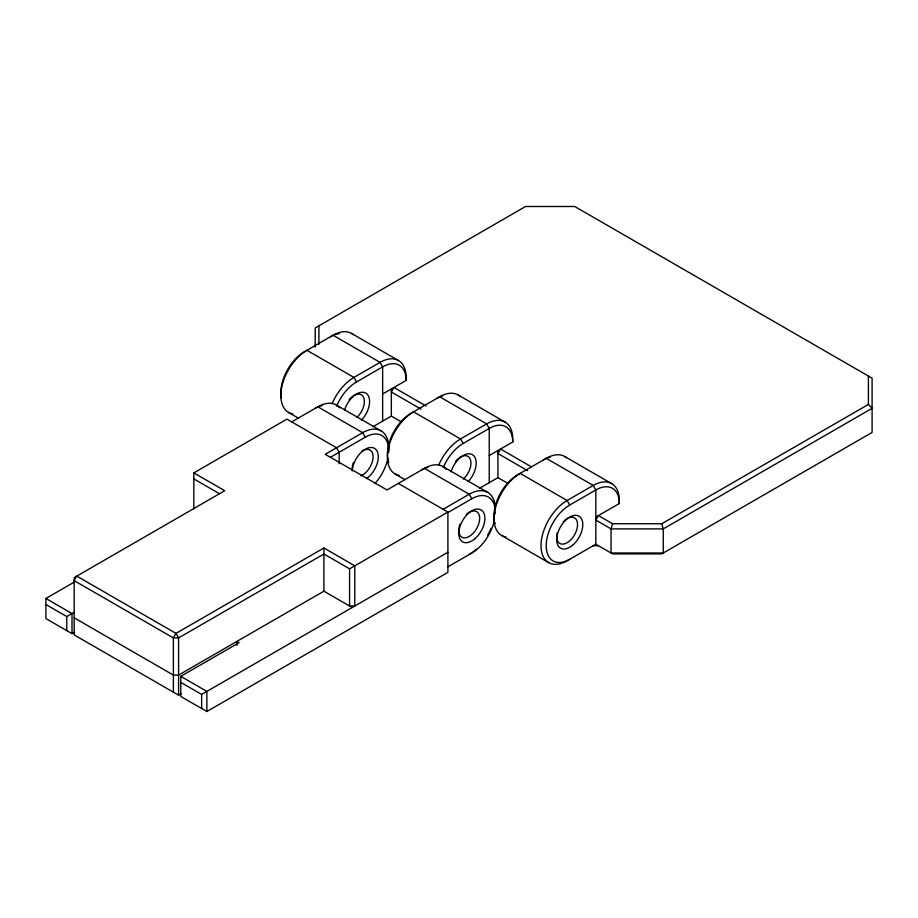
<?xml version="1.0" encoding="UTF-8"?>
<svg xmlns="http://www.w3.org/2000/svg" width="918" height="918" viewBox="0 0 918 918"><rect width="100%" height="100%" fill="white"/><g stroke="black" fill="none" stroke-linecap="round" stroke-linejoin="round"><path stroke-width="1.38" d="M612.581 523.753L611.055 528.894L611.055 553.003L663.266 553.003L663.266 528.894L661.74 523.753L612.581 523.753L598.444 515.583L595.828 520.104L611.055 528.894L663.266 528.894L872.1 408.326L868.405 404.425L868.405 376.047M353.315 334.668A36.915 21.309 -60 0 0 333.05 335.231L304.328 351.812A33.22 19.175 -60 0 0 281.413 398.114M193.824 508.939L193.824 472.885L286.932 419.124L336.527 447.766L339.144 452.287L339.144 463.716M336.699 406.02A33.22 19.175 -60 0 1 356.54 381.957L382.645 366.879A33.209 19.175 -60 0 1 406.135 380.442L406.135 377.424A36.915 21.309 -60 0 0 380.029 362.358L333.05 335.231M291.476 422.028L317.823 406.812A36.915 21.309 -60 0 1 339.671 407.856M382.645 394.006L406.135 380.442M74.484 632.204L72.006 633.638L45.9 618.571L45.9 598.467L74.461 581.978M372.915 426.755L391.343 416.106L401.281 421.844M330.434 457.302L365.238 437.209A33.22 19.175 -60 0 1 388.704 452.126M459.907 396.209A36.915 21.309 -60 0 0 439.642 396.771L410.92 413.352A33.22 19.175 -60 0 0 388.807 462.385M45.9 604.503L66.784 616.563L74.484 612.111M443.291 467.56A33.22 19.175 -60 0 1 463.131 443.497L489.237 428.419A33.209 19.175 -60 0 1 512.726 441.983L512.726 438.965A36.915 21.309 -60 0 0 486.632 423.898L439.642 396.771M446.263 469.396A36.915 21.309 -60 0 0 424.414 468.364L386.994 489.96L325.213 454.295L362.633 432.688A36.915 21.309 -60 0 1 388.44 452.494M236.901 645.446L236.901 641.43L239.07 642.68L180.777 676.337L180.777 696.441L206.871 711.507L447.904 572.35L447.904 512.06L349.574 568.827L349.574 606.006L354.796 606.006L354.796 565.821L323.905 547.989L175.981 633.386L173.376 637.907L173.376 692.161M489.237 455.546L512.726 441.983M443.119 509.306L469.224 494.228A36.915 21.309 -60 0 1 495.227 506.656M479.506 488.296L497.935 477.647L507.872 483.384M448.099 512.451L471.829 498.749A33.22 19.175 -60 0 1 495.261 510.362M566.498 457.749A36.915 21.309 -60 0 0 546.233 458.311L517.523 474.893A33.22 19.175 -60 0 0 494.377 520.013M352.191 607.521L323.905 591.192L178.597 675.086L173.376 675.086L74.174 617.814M193.824 472.885L224.715 490.717L74.174 577.629L74.174 634.9L178.597 695.178L181.076 693.744M180.777 682.372L201.65 694.421L447.904 552.257M447.869 566.842L471.829 553.003A33.22 19.175 -60 0 0 494.309 520.781M569.722 559.28A33.22 19.175 -60 0 1 546.233 545.717A33.22 19.175 -60 0 1 569.722 505.038L595.828 489.96A33.209 19.175 -60 0 1 619.317 503.523L619.329 500.505A36.915 21.309 -60 0 0 593.223 485.438L546.233 458.311M595.828 517.086L619.329 503.523M595.828 544.213L567.117 560.795A36.915 21.309 -60 0 1 541.012 545.728A36.915 21.309 -60 0 1 567.117 500.505L593.223 485.438L595.828 489.96L595.828 544.213L612.581 553.887L661.74 553.887L872.1 432.435L872.1 378.182L574.725 206.493L525.578 206.493L315.207 327.944L315.207 347.13M661.74 523.753L868.405 404.425M593.223 545.728L598.444 545.728M351.502 333.406L398.492 360.533M458.093 394.947L505.084 422.073M564.685 456.487L611.675 483.614M426.09 406.031L393.96 387.476L391.343 391.997L421.006 409.13M531.453 466.86L500.551 449.017L497.935 453.538L527.598 470.67M336.275 404.987L381.085 430.863M442.866 466.528L487.688 492.404M317.823 406.812L362.633 432.688L365.238 437.209M424.414 468.364L469.224 494.228L471.829 498.749M288.481 412.411L298.373 418.126M395.073 473.952L404.964 479.666M501.664 535.492L548.654 562.619M398.309 483.43L447.904 512.06M193.824 478.909L219.494 493.723M349.574 568.827L323.905 554.013L178.597 637.907L173.376 637.907L74.174 580.635L76.791 576.114L175.981 633.386L178.597 637.907L178.597 695.178M45.9 598.467L72.006 613.545L72.006 633.638M180.777 676.337L206.871 691.415L206.871 711.507M569.722 505.026L567.117 500.505L520.127 473.378A36.915 21.309 -60 0 0 495.112 509.364A36.915 21.309 -60 0 0 505.841 536.996M463.131 443.486L460.526 438.965L413.536 411.838A36.915 21.309 -60 0 0 388.521 447.823A36.915 21.309 -60 0 0 399.25 475.455M356.54 381.945L353.935 377.424L306.945 350.297A36.915 21.309 -60 0 0 281.929 386.283A36.915 21.309 -60 0 0 292.658 413.915M497.935 450.52L497.935 477.647M489.237 482.673L489.237 428.419L486.632 423.898L460.526 438.965A36.915 21.309 -60 0 0 438.678 465.231M391.343 388.98L391.343 416.106M382.645 421.132L382.645 366.879L380.029 362.358L353.935 377.424A36.915 21.309 -60 0 0 332.086 403.69M323.905 547.989L323.905 591.192M318.902 325.81L318.902 344.261M201.65 694.421L201.65 708.489M66.784 616.563L66.784 630.62M361.692 451.369A14.768 8.526 -60 0 1 373.064 457.371A14.768 8.526 -60 0 1 360.728 475.788M352.363 470.957A14.768 8.526 -60 0 1 353.361 462.649M352.271 470.349A18.452 10.649 -60 0 1 365.685 449.028A18.452 10.649 -60 0 1 378.296 456.326A18.452 10.649 -60 0 1 366.523 478.599M466.355 514.436A14.768 8.526 -60 0 1 479.666 518.027A14.768 8.526 -60 0 1 466.895 537.466A14.768 8.526 -60 0 1 459.952 524.189M315.207 408.326A33.22 19.175 -60 0 1 322.023 405.561M387.878 458.507A33.22 19.175 -60 0 1 374.762 483.637M421.798 469.867A33.22 19.175 -60 0 1 428.063 467.239M495.227 512.072A36.915 21.309 -60 0 1 495.031 514.034M491.073 528.252A36.915 21.309 -60 0 1 487.688 535.033M476.408 549.205A36.915 21.309 -60 0 1 469.224 554.518M543.617 459.826A33.209 19.175 -60 0 1 550.444 457.049M437.025 398.286A33.209 19.175 -60 0 1 442.74 395.796M330.434 336.745A33.209 19.175 -60 0 1 339.43 333.613M563.273 521.665A14.768 8.526 -60 0 1 577.422 522.801A14.768 8.526 -60 0 1 566.486 543.054A14.768 8.526 -60 0 1 557.077 533.129M455.73 461.169A14.768 8.526 -60 0 1 470.223 459.057A14.768 8.526 -60 0 1 463.395 479.047M349.138 399.628A14.768 8.526 -60 0 1 363.631 397.517A14.768 8.526 -60 0 1 356.804 417.506M451.094 471.806A18.452 10.649 -60 0 1 472.38 454.639A18.452 10.649 -60 0 1 468.123 481.663M344.502 410.266A18.452 10.649 -60 0 1 365.789 393.099A18.452 10.649 -60 0 1 361.531 420.123M495.215 523.398A33.22 19.175 -60 0 1 495.043 522.87M474.617 538.992A18.452 10.649 -60 0 0 481.502 510.167A18.452 10.649 -60 0 0 459.425 528.447A18.452 10.649 -60 0 0 474.617 538.992M572.511 545.281A18.452 10.649 -60 0 0 579.396 516.444A18.452 10.649 -60 0 0 557.318 534.724A18.452 10.649 -60 0 0 572.511 545.281"/></g></svg>
